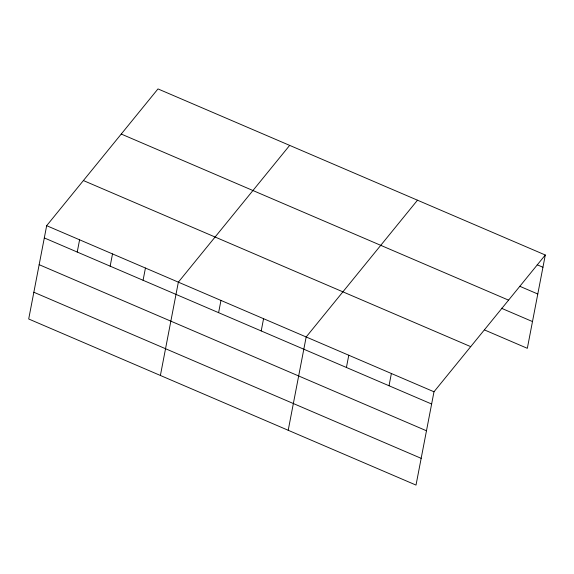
<?xml version="1.0" encoding="UTF-8"?>
<svg xmlns="http://www.w3.org/2000/svg" width="574" height="574" viewBox="0 0 574 574"><rect width="100%" height="100%" fill="white"/><g stroke="black" fill="none" stroke-linecap="round" stroke-linejoin="round"><path stroke-width="0.86" d="M46.666 225.682L28.7 318.993L416.014 485.087L433.987 391.777L545.3 255.007L157.986 88.913L46.666 225.682L433.987 391.777M77.232 252.051L79.592 239.803M110.151 266.171L112.511 253.923M143.077 280.284L145.437 268.036M160.39 375.468L178.356 282.157L289.669 145.387M218.601 312.672L220.961 300.424M261.206 330.947L263.566 318.699M288.205 430.278L306.172 336.967L417.485 200.197M346.416 367.482L348.777 355.241M389.021 385.757L391.382 373.509M545.3 255.007L527.334 348.318L484.729 330.043M537.207 264.793L542.939 267.254M519.764 286.275L537.788 294.003M121.25 134.051L508.564 300.145M501.346 308.216L532.485 321.562M83.402 180.552L470.716 346.646M44.313 237.93L431.626 404.024M39.161 264.686L426.475 430.773M33.852 292.245L421.165 458.339"/></g></svg>
